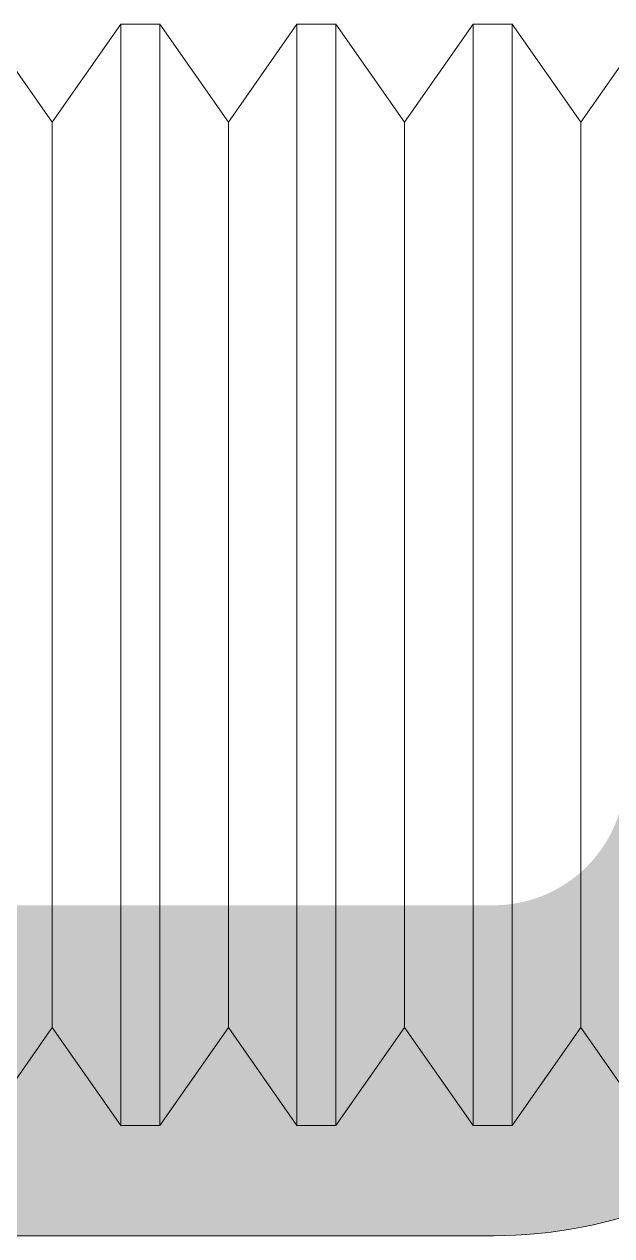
# Model space of a CAD drawing. Header units: millimetres. Extents: x 27500 to 33280, y -10980 to 420.
# Drawn here: x 28981.27 to 28983.94, y -6154.5 to -6149 of the extents above; entities that cross this region are included whole.
import ezdxf

# ---------------------------------------------------------------- set-up
doc = ezdxf.new("R2010")
doc.units = ezdxf.units.MM
doc.layers.add('CQEN_DETAIL', color=7, linetype='Continuous', lineweight=5, true_color=0x464d50)
doc.layers.add('CQEN_HARDWARE', color=7, linetype='Continuous', lineweight=5, true_color=0x848c8f)
doc.layers.add('LAYOUT_PARAMETERS', color=7, linetype='Continuous', plot=False)
doc.styles.add('LAYOUT_CONTACTOR_ARIAL', font='arial.ttf')
doc.styles.get("Standard").update_dxf_attribs({"font": 'arial.ttf'})

# ---------------------------------------------------------------- blocks, each defined once
blk = doc.blocks.new('SX_DYN_PLASTRON_KIT_G001')
at = {"layer": 'CQEN_DETAIL'}
for points in [[(-8.7467, 60.6), (-8.7486, 60.5529), (-8.7541, 60.5061), (-8.7633, 60.4599), (-8.7761, 60.4146), (-8.7924, 60.3704), (-8.8121, 60.3276), (-8.8351, 60.2865), (-8.8613, 60.2473), (-8.8905, 60.2103), (-8.9224, 60.1757), (-8.957, 60.1438), (-8.994, 60.1146), (-9.0332, 60.0884), (-9.0743, 60.0654), (-9.1171, 60.0457), (-9.1613, 60.0294), (-9.2066, 60.0166), (-9.2528, 60.0074), (-9.2996, 60.0018), (-9.3467, 60), (-9.3467, 58.5), (-9.1819, 58.5065), (-9.0182, 58.5259), (-8.8565, 58.558), (-8.6978, 58.6028), (-8.5431, 58.6599), (-8.3933, 58.7289), (-8.2495, 58.8095), (-8.1124, 58.9011), (-7.9829, 59.0031), (-7.8618, 59.1151), (-7.7499, 59.2362), (-7.6478, 59.3657), (-7.5562, 59.5028), (-7.4756, 59.6466), (-7.4066, 59.7964), (-7.3495, 59.9511), (-7.3047, 60.1098), (-7.2726, 60.2715), (-7.2532, 60.4352), (-7.2467, 60.6)], [(-9.3467, 60), (-15.2467, 60), (-15.2467, 58.5), (-9.3467, 58.5)]]:
    blk.add_hatch(color=256, dxfattribs=at).paths.add_polyline_path(points)
at = {"layer": 'CQEN_HARDWARE'}
for points in [[(-9.3467, 58.5), (-9.3467, 60), (-9.2996, 60.0018), (-9.2528, 60.0074), (-9.2066, 60.0166), (-9.1613, 60.0294), (-9.1171, 60.0457), (-9.0743, 60.0654), (-9.0332, 60.0884), (-8.994, 60.1146), (-8.957, 60.1438), (-8.9224, 60.1757), (-8.8905, 60.2103), (-8.8613, 60.2473), (-8.8351, 60.2865), (-8.8121, 60.3276), (-8.7924, 60.3704), (-8.7761, 60.4146), (-8.7633, 60.4599), (-8.7541, 60.5061), (-8.7486, 60.5529), (-8.7467, 60.6), (-7.2467, 60.6), (-7.2532, 60.4352), (-7.2726, 60.2715), (-7.3047, 60.1098), (-7.3495, 59.9511), (-7.4066, 59.7964), (-7.4756, 59.6466), (-7.5562, 59.5028), (-7.6478, 59.3657), (-7.7499, 59.2362), (-7.8618, 59.1151), (-7.9829, 59.0031), (-8.1124, 58.9011), (-8.2495, 58.8095), (-8.3933, 58.7289), (-8.5431, 58.6599), (-8.6978, 58.6028), (-8.8565, 58.558), (-9.0182, 58.5259), (-9.1819, 58.5065)], [(-9.3467, 58.5), (-15.2467, 58.5), (-15.2467, 60), (-9.3467, 60)]]:
    blk.add_hatch(color=256, dxfattribs=at).paths.add_polyline_path(points)
at = {"layer": 'CQEN_DETAIL'}
for p, q in [((-11.35, 63.555), (-11.6616, 64)), ((-11.35, 63.555), (-11.0384, 64)), ((-11.0384, 64), (-10.8616, 64)), ((-10.55, 63.555), (-10.8616, 64)), ((-10.55, 63.555), (-10.2384, 64)), ((-10.2384, 64), (-10.0616, 64)), ((-9.75, 63.555), (-10.0616, 64)), ((-9.75, 63.555), (-9.4384, 64)), ((-9.4384, 64), (-9.2616, 64)), ((-8.95, 63.555), (-9.2616, 64)), ((-8.95, 63.555), (-8.6384, 64)), ((-11.35, 59.445), (-11.6616, 59)), ((-11.35, 59.445), (-11.0384, 59)), ((-10.55, 59.445), (-10.8616, 59)), ((-10.55, 59.445), (-10.2384, 59)), ((-9.75, 59.445), (-10.0616, 59)), ((-9.75, 59.445), (-9.4384, 59)), ((-8.95, 59.445), (-9.2616, 59)), ((-8.95, 59.445), (-8.6384, 59)), ((-11.0384, 59), (-10.8616, 59)), ((-10.2384, 59), (-10.0616, 59)), ((-9.4384, 59), (-9.2616, 59)), ((-15.2467, 58.5), (-9.3467, 58.5))]:
    blk.add_line(p, q, dxfattribs=at)
for points in [[(-11.0384, 64), (-11.0384, 63.9972), (-11.0384, 63.9945), (-11.0384, 63.9917), (-11.0384, 63.989), (-11.0384, 63.9862), (-11.0384, 63.9819), (-11.0384, 63.9737), (-11.0384, 63.9655), (-11.0384, 63.9573), (-11.0384, 63.9491), (-11.0384, 63.9408), (-11.0384, 63.9296), (-11.0384, 63.916), (-11.0384, 63.9024), (-11.0384, 63.8888), (-11.0384, 63.8752), (-11.0384, 63.8616), (-11.0384, 63.8436), (-11.0384, 63.8248), (-11.0384, 63.8061), (-11.0384, 63.7873), (-11.0384, 63.7685), (-11.0384, 63.749), (-11.0384, 63.7253), (-11.0384, 63.7016), (-11.0384, 63.6778), (-11.0384, 63.6541), (-11.0384, 63.6304), (-11.0384, 63.6046), (-11.0384, 63.5763), (-11.0384, 63.5479), (-11.0384, 63.5195), (-11.0384, 63.4911), (-11.0384, 63.4627), (-11.0384, 63.4312), (-11.0384, 63.3985), (-11.0384, 63.3658), (-11.0384, 63.3332), (-11.0384, 63.3005), (-11.0384, 63.2678), (-11.0384, 63.2312), (-11.0384, 63.1946), (-11.0384, 63.158), (-11.0384, 63.1214), (-11.0384, 63.0849), (-11.0384, 63.0473), (-11.0384, 63.0073), (-11.0384, 62.9673), (-11.0384, 62.9273), (-11.0384, 62.8872), (-11.0384, 62.8472), (-11.0384, 62.8055), (-11.0384, 62.7626), (-11.0384, 62.7197), (-11.0384, 62.6767), (-11.0384, 62.6338), (-11.0384, 62.5908), (-11.0384, 62.5459), (-11.0384, 62.5005), (-11.0384, 62.4552), (-11.0384, 62.4099), (-11.0384, 62.3645), (-11.0384, 62.319), (-11.0384, 62.2718), (-11.0384, 62.2247), (-11.0384, 62.1775), (-11.0384, 62.1304), (-11.0384, 62.0832), (-11.0384, 62.0356), (-11.0384, 61.9872), (-11.0384, 61.9388), (-11.0384, 61.8905), (-11.0384, 61.8421), (-11.0384, 61.7937), (-11.0384, 61.7449), (-11.0384, 61.6959), (-11.0384, 61.647), (-11.0384, 61.598), (-11.0384, 61.549), (-11.0384, 61.5)], [(-10.8616, 64), (-10.8616, 63.9972), (-10.8616, 63.9945), (-10.8616, 63.9917), (-10.8616, 63.989), (-10.8616, 63.9862), (-10.8616, 63.9819), (-10.8616, 63.9737), (-10.8616, 63.9655), (-10.8616, 63.9573), (-10.8616, 63.9491), (-10.8616, 63.9408), (-10.8616, 63.9296), (-10.8616, 63.916), (-10.8616, 63.9024), (-10.8616, 63.8888), (-10.8616, 63.8752), (-10.8616, 63.8616), (-10.8616, 63.8436), (-10.8616, 63.8248), (-10.8616, 63.8061), (-10.8616, 63.7873), (-10.8616, 63.7685), (-10.8616, 63.749), (-10.8616, 63.7253), (-10.8616, 63.7016), (-10.8616, 63.6778), (-10.8616, 63.6541), (-10.8616, 63.6304), (-10.8616, 63.6046), (-10.8616, 63.5763), (-10.8616, 63.5479), (-10.8616, 63.5195), (-10.8616, 63.4911), (-10.8616, 63.4627), (-10.8616, 63.4312), (-10.8616, 63.3985), (-10.8616, 63.3658), (-10.8616, 63.3332), (-10.8616, 63.3005), (-10.8616, 63.2678), (-10.8616, 63.2312), (-10.8616, 63.1946), (-10.8616, 63.158), (-10.8616, 63.1214), (-10.8616, 63.0849), (-10.8616, 63.0473), (-10.8616, 63.0073), (-10.8616, 62.9673), (-10.8616, 62.9273), (-10.8616, 62.8872), (-10.8616, 62.8472), (-10.8616, 62.8055), (-10.8616, 62.7626), (-10.8616, 62.7197), (-10.8616, 62.6767), (-10.8616, 62.6338), (-10.8616, 62.5908), (-10.8616, 62.5459), (-10.8616, 62.5005), (-10.8616, 62.4552), (-10.8616, 62.4099), (-10.8616, 62.3645), (-10.8616, 62.319), (-10.8616, 62.2718), (-10.8616, 62.2247), (-10.8616, 62.1775), (-10.8616, 62.1304), (-10.8616, 62.0832), (-10.8616, 62.0356), (-10.8616, 61.9872), (-10.8616, 61.9388), (-10.8616, 61.8905), (-10.8616, 61.8421), (-10.8616, 61.7937), (-10.8616, 61.7449), (-10.8616, 61.6959), (-10.8616, 61.647), (-10.8616, 61.598), (-10.8616, 61.549), (-10.8616, 61.5)], [(-10.2384, 64), (-10.2384, 63.9972), (-10.2384, 63.9945), (-10.2384, 63.9917), (-10.2384, 63.989), (-10.2384, 63.9862), (-10.2384, 63.9819), (-10.2384, 63.9737), (-10.2384, 63.9655), (-10.2384, 63.9573), (-10.2384, 63.9491), (-10.2384, 63.9408), (-10.2384, 63.9296), (-10.2384, 63.916), (-10.2384, 63.9024), (-10.2384, 63.8888), (-10.2384, 63.8752), (-10.2384, 63.8616), (-10.2384, 63.8436), (-10.2384, 63.8248), (-10.2384, 63.8061), (-10.2384, 63.7873), (-10.2384, 63.7685), (-10.2384, 63.749), (-10.2384, 63.7253), (-10.2384, 63.7016), (-10.2384, 63.6778), (-10.2384, 63.6541), (-10.2384, 63.6304), (-10.2384, 63.6046), (-10.2384, 63.5763), (-10.2384, 63.5479), (-10.2384, 63.5195), (-10.2384, 63.4911), (-10.2384, 63.4627), (-10.2384, 63.4312), (-10.2384, 63.3985), (-10.2384, 63.3658), (-10.2384, 63.3332), (-10.2384, 63.3005), (-10.2384, 63.2678), (-10.2384, 63.2312), (-10.2384, 63.1946), (-10.2384, 63.158), (-10.2384, 63.1214), (-10.2384, 63.0849), (-10.2384, 63.0473), (-10.2384, 63.0073), (-10.2384, 62.9673), (-10.2384, 62.9273), (-10.2384, 62.8872), (-10.2384, 62.8472), (-10.2384, 62.8055), (-10.2384, 62.7626), (-10.2384, 62.7197), (-10.2384, 62.6767), (-10.2384, 62.6338), (-10.2384, 62.5908), (-10.2384, 62.5459), (-10.2384, 62.5005), (-10.2384, 62.4552), (-10.2384, 62.4099), (-10.2384, 62.3645), (-10.2384, 62.319), (-10.2384, 62.2718), (-10.2384, 62.2247), (-10.2384, 62.1775), (-10.2384, 62.1304), (-10.2384, 62.0832), (-10.2384, 62.0356), (-10.2384, 61.9872), (-10.2384, 61.9388), (-10.2384, 61.8905), (-10.2384, 61.8421), (-10.2384, 61.7937), (-10.2384, 61.7449), (-10.2384, 61.6959), (-10.2384, 61.647), (-10.2384, 61.598), (-10.2384, 61.549), (-10.2384, 61.5)], [(-10.0616, 64), (-10.0616, 63.9972), (-10.0616, 63.9945), (-10.0616, 63.9917), (-10.0616, 63.989), (-10.0616, 63.9862), (-10.0616, 63.9819), (-10.0616, 63.9737), (-10.0616, 63.9655), (-10.0616, 63.9573), (-10.0616, 63.9491), (-10.0616, 63.9408), (-10.0616, 63.9296), (-10.0616, 63.916), (-10.0616, 63.9024), (-10.0616, 63.8888), (-10.0616, 63.8752), (-10.0616, 63.8616), (-10.0616, 63.8436), (-10.0616, 63.8248), (-10.0616, 63.8061), (-10.0616, 63.7873), (-10.0616, 63.7685), (-10.0616, 63.749), (-10.0616, 63.7253), (-10.0616, 63.7016), (-10.0616, 63.6778), (-10.0616, 63.6541), (-10.0616, 63.6304), (-10.0616, 63.6046), (-10.0616, 63.5763), (-10.0616, 63.5479), (-10.0616, 63.5195), (-10.0616, 63.4911), (-10.0616, 63.4627), (-10.0616, 63.4312), (-10.0616, 63.3985), (-10.0616, 63.3658), (-10.0616, 63.3332), (-10.0616, 63.3005), (-10.0616, 63.2678), (-10.0616, 63.2312), (-10.0616, 63.1946), (-10.0616, 63.158), (-10.0616, 63.1214), (-10.0616, 63.0849), (-10.0616, 63.0473), (-10.0616, 63.0073), (-10.0616, 62.9673), (-10.0616, 62.9273), (-10.0616, 62.8872), (-10.0616, 62.8472), (-10.0616, 62.8055), (-10.0616, 62.7626), (-10.0616, 62.7197), (-10.0616, 62.6767), (-10.0616, 62.6338), (-10.0616, 62.5908), (-10.0616, 62.5459), (-10.0616, 62.5005), (-10.0616, 62.4552), (-10.0616, 62.4099), (-10.0616, 62.3645), (-10.0616, 62.319), (-10.0616, 62.2718), (-10.0616, 62.2247), (-10.0616, 62.1775), (-10.0616, 62.1304), (-10.0616, 62.0832), (-10.0616, 62.0356), (-10.0616, 61.9872), (-10.0616, 61.9388), (-10.0616, 61.8905), (-10.0616, 61.8421), (-10.0616, 61.7937), (-10.0616, 61.7449), (-10.0616, 61.6959), (-10.0616, 61.647), (-10.0616, 61.598), (-10.0616, 61.549), (-10.0616, 61.5)], [(-9.4384, 64), (-9.4384, 63.9972), (-9.4384, 63.9945), (-9.4384, 63.9917), (-9.4384, 63.989), (-9.4384, 63.9862), (-9.4384, 63.9819), (-9.4384, 63.9737), (-9.4384, 63.9655), (-9.4384, 63.9573), (-9.4384, 63.9491), (-9.4384, 63.9408), (-9.4384, 63.9296), (-9.4384, 63.916), (-9.4384, 63.9024), (-9.4384, 63.8888), (-9.4384, 63.8752), (-9.4384, 63.8616), (-9.4384, 63.8436), (-9.4384, 63.8248), (-9.4384, 63.8061), (-9.4384, 63.7873), (-9.4384, 63.7685), (-9.4384, 63.749), (-9.4384, 63.7253), (-9.4384, 63.7016), (-9.4384, 63.6778), (-9.4384, 63.6541), (-9.4384, 63.6304), (-9.4384, 63.6046), (-9.4384, 63.5763), (-9.4384, 63.5479), (-9.4384, 63.5195), (-9.4384, 63.4911), (-9.4384, 63.4627), (-9.4384, 63.4312), (-9.4384, 63.3985), (-9.4384, 63.3658), (-9.4384, 63.3332), (-9.4384, 63.3005), (-9.4384, 63.2678), (-9.4384, 63.2312), (-9.4384, 63.1946), (-9.4384, 63.158), (-9.4384, 63.1214), (-9.4384, 63.0849), (-9.4384, 63.0473), (-9.4384, 63.0073), (-9.4384, 62.9673), (-9.4384, 62.9273), (-9.4384, 62.8872), (-9.4384, 62.8472), (-9.4384, 62.8055), (-9.4384, 62.7626), (-9.4384, 62.7197), (-9.4384, 62.6767), (-9.4384, 62.6338), (-9.4384, 62.5908), (-9.4384, 62.5459), (-9.4384, 62.5005), (-9.4384, 62.4552), (-9.4384, 62.4099), (-9.4384, 62.3645), (-9.4384, 62.319), (-9.4384, 62.2718), (-9.4384, 62.2247), (-9.4384, 62.1775), (-9.4384, 62.1304), (-9.4384, 62.0832), (-9.4384, 62.0356), (-9.4384, 61.9872), (-9.4384, 61.9388), (-9.4384, 61.8905), (-9.4384, 61.8421), (-9.4384, 61.7937), (-9.4384, 61.7449), (-9.4384, 61.6959), (-9.4384, 61.647), (-9.4384, 61.598), (-9.4384, 61.549), (-9.4384, 61.5)], [(-9.2616, 64), (-9.2616, 63.9972), (-9.2616, 63.9945), (-9.2616, 63.9917), (-9.2616, 63.989), (-9.2616, 63.9862), (-9.2616, 63.9819), (-9.2616, 63.9737), (-9.2616, 63.9655), (-9.2616, 63.9573), (-9.2616, 63.9491), (-9.2616, 63.9408), (-9.2616, 63.9296), (-9.2616, 63.916), (-9.2616, 63.9024), (-9.2616, 63.8888), (-9.2616, 63.8752), (-9.2616, 63.8616), (-9.2616, 63.8436), (-9.2616, 63.8248), (-9.2616, 63.8061), (-9.2616, 63.7873), (-9.2616, 63.7685), (-9.2616, 63.749), (-9.2616, 63.7253), (-9.2616, 63.7016), (-9.2616, 63.6778), (-9.2616, 63.6541), (-9.2616, 63.6304), (-9.2616, 63.6046), (-9.2616, 63.5763), (-9.2616, 63.5479), (-9.2616, 63.5195), (-9.2616, 63.4911), (-9.2616, 63.4627), (-9.2616, 63.4312), (-9.2616, 63.3985), (-9.2616, 63.3658), (-9.2616, 63.3332), (-9.2616, 63.3005), (-9.2616, 63.2678), (-9.2616, 63.2312), (-9.2616, 63.1946), (-9.2616, 63.158), (-9.2616, 63.1214), (-9.2616, 63.0849), (-9.2616, 63.0473), (-9.2616, 63.0073), (-9.2616, 62.9673), (-9.2616, 62.9273), (-9.2616, 62.8872), (-9.2616, 62.8472), (-9.2616, 62.8055), (-9.2616, 62.7626), (-9.2616, 62.7197), (-9.2616, 62.6767), (-9.2616, 62.6338), (-9.2616, 62.5908), (-9.2616, 62.5459), (-9.2616, 62.5005), (-9.2616, 62.4552), (-9.2616, 62.4099), (-9.2616, 62.3645), (-9.2616, 62.319), (-9.2616, 62.2718), (-9.2616, 62.2247), (-9.2616, 62.1775), (-9.2616, 62.1304), (-9.2616, 62.0832), (-9.2616, 62.0356), (-9.2616, 61.9872), (-9.2616, 61.9388), (-9.2616, 61.8905), (-9.2616, 61.8421), (-9.2616, 61.7937), (-9.2616, 61.7449), (-9.2616, 61.6959), (-9.2616, 61.647), (-9.2616, 61.598), (-9.2616, 61.549), (-9.2616, 61.5)], [(-11.35, 63.555), (-11.35, 63.546), (-11.35, 63.537), (-11.35, 63.528), (-11.35, 63.5189), (-11.35, 63.5099), (-11.35, 63.4959), (-11.35, 63.4693), (-11.35, 63.4427), (-11.35, 63.4161), (-11.35, 63.3895), (-11.35, 63.3629), (-11.35, 63.327), (-11.35, 63.2842), (-11.35, 63.2413), (-11.35, 63.1985), (-11.35, 63.1556), (-11.35, 63.1128), (-11.35, 63.0579), (-11.35, 63.0009), (-11.35, 62.944), (-11.35, 62.887), (-11.35, 62.8301), (-11.35, 62.7715), (-11.35, 62.7033), (-11.35, 62.6352), (-11.35, 62.567), (-11.35, 62.4988), (-11.35, 62.4306), (-11.35, 62.3591), (-11.35, 62.283), (-11.35, 62.207), (-11.35, 62.131), (-11.35, 62.055), (-11.35, 61.979), (-11.35, 61.9001), (-11.35, 61.8201), (-11.35, 61.7401), (-11.35, 61.66), (-11.35, 61.58), (-11.35, 61.5), (-11.35, 61.42), (-11.35, 61.34), (-11.35, 61.2599), (-11.35, 61.1799), (-11.35, 61.0999), (-11.35, 61.021), (-11.35, 60.945), (-11.35, 60.869), (-11.35, 60.793), (-11.35, 60.717), (-11.35, 60.6409), (-11.35, 60.5694), (-11.35, 60.5012), (-11.35, 60.433), (-11.35, 60.3648), (-11.35, 60.2967), (-11.35, 60.2285), (-11.35, 60.1699), (-11.35, 60.113), (-11.35, 60.056), (-11.35, 59.9991), (-11.35, 59.9421), (-11.35, 59.8872), (-11.35, 59.8444), (-11.35, 59.8015), (-11.35, 59.7587), (-11.35, 59.7158), (-11.35, 59.673), (-11.35, 59.6371), (-11.35, 59.6105), (-11.35, 59.5839), (-11.35, 59.5573), (-11.35, 59.5307), (-11.35, 59.5041), (-11.35, 59.4901), (-11.35, 59.4811), (-11.35, 59.472), (-11.35, 59.463), (-11.35, 59.454), (-11.35, 59.445)], [(-10.55, 63.555), (-10.55, 63.546), (-10.55, 63.537), (-10.55, 63.528), (-10.55, 63.5189), (-10.55, 63.5099), (-10.55, 63.4959), (-10.55, 63.4693), (-10.55, 63.4427), (-10.55, 63.4161), (-10.55, 63.3895), (-10.55, 63.3629), (-10.55, 63.327), (-10.55, 63.2842), (-10.55, 63.2413), (-10.55, 63.1985), (-10.55, 63.1556), (-10.55, 63.1128), (-10.55, 63.0579), (-10.55, 63.0009), (-10.55, 62.944), (-10.55, 62.887), (-10.55, 62.8301), (-10.55, 62.7715), (-10.55, 62.7033), (-10.55, 62.6352), (-10.55, 62.567), (-10.55, 62.4988), (-10.55, 62.4306), (-10.55, 62.3591), (-10.55, 62.283), (-10.55, 62.207), (-10.55, 62.131), (-10.55, 62.055), (-10.55, 61.979), (-10.55, 61.9001), (-10.55, 61.8201), (-10.55, 61.7401), (-10.55, 61.66), (-10.55, 61.58), (-10.55, 61.5), (-10.55, 61.42), (-10.55, 61.34), (-10.55, 61.2599), (-10.55, 61.1799), (-10.55, 61.0999), (-10.55, 61.021), (-10.55, 60.945), (-10.55, 60.869), (-10.55, 60.793), (-10.55, 60.717), (-10.55, 60.6409), (-10.55, 60.5694), (-10.55, 60.5012), (-10.55, 60.433), (-10.55, 60.3648), (-10.55, 60.2967), (-10.55, 60.2285), (-10.55, 60.1699), (-10.55, 60.113), (-10.55, 60.056), (-10.55, 59.9991), (-10.55, 59.9421), (-10.55, 59.8872), (-10.55, 59.8444), (-10.55, 59.8015), (-10.55, 59.7587), (-10.55, 59.7158), (-10.55, 59.673), (-10.55, 59.6371), (-10.55, 59.6105), (-10.55, 59.5839), (-10.55, 59.5573), (-10.55, 59.5307), (-10.55, 59.5041), (-10.55, 59.4901), (-10.55, 59.4811), (-10.55, 59.472), (-10.55, 59.463), (-10.55, 59.454), (-10.55, 59.445)], [(-9.75, 63.555), (-9.75, 63.546), (-9.75, 63.537), (-9.75, 63.528), (-9.75, 63.5189), (-9.75, 63.5099), (-9.75, 63.4959), (-9.75, 63.4693), (-9.75, 63.4427), (-9.75, 63.4161), (-9.75, 63.3895), (-9.75, 63.3629), (-9.75, 63.327), (-9.75, 63.2842), (-9.75, 63.2413), (-9.75, 63.1985), (-9.75, 63.1556), (-9.75, 63.1128), (-9.75, 63.0579), (-9.75, 63.0009), (-9.75, 62.944), (-9.75, 62.887), (-9.75, 62.8301), (-9.75, 62.7715), (-9.75, 62.7033), (-9.75, 62.6352), (-9.75, 62.567), (-9.75, 62.4988), (-9.75, 62.4306), (-9.75, 62.3591), (-9.75, 62.283), (-9.75, 62.207), (-9.75, 62.131), (-9.75, 62.055), (-9.75, 61.979), (-9.75, 61.9001), (-9.75, 61.8201), (-9.75, 61.7401), (-9.75, 61.66), (-9.75, 61.58), (-9.75, 61.5), (-9.75, 61.42), (-9.75, 61.34), (-9.75, 61.2599), (-9.75, 61.1799), (-9.75, 61.0999), (-9.75, 61.021), (-9.75, 60.945), (-9.75, 60.869), (-9.75, 60.793), (-9.75, 60.717), (-9.75, 60.6409), (-9.75, 60.5694), (-9.75, 60.5012), (-9.75, 60.433), (-9.75, 60.3648), (-9.75, 60.2967), (-9.75, 60.2285), (-9.75, 60.1699), (-9.75, 60.113), (-9.75, 60.056), (-9.75, 59.9991), (-9.75, 59.9421), (-9.75, 59.8872), (-9.75, 59.8444), (-9.75, 59.8015), (-9.75, 59.7587), (-9.75, 59.7158), (-9.75, 59.673), (-9.75, 59.6371), (-9.75, 59.6105), (-9.75, 59.5839), (-9.75, 59.5573), (-9.75, 59.5307), (-9.75, 59.5041), (-9.75, 59.4901), (-9.75, 59.4811), (-9.75, 59.472), (-9.75, 59.463), (-9.75, 59.454), (-9.75, 59.445)], [(-8.95, 63.555), (-8.95, 63.546), (-8.95, 63.537), (-8.95, 63.528), (-8.95, 63.5189), (-8.95, 63.5099), (-8.95, 63.4959), (-8.95, 63.4693), (-8.95, 63.4427), (-8.95, 63.4161), (-8.95, 63.3895), (-8.95, 63.3629), (-8.95, 63.327), (-8.95, 63.2842), (-8.95, 63.2413), (-8.95, 63.1985), (-8.95, 63.1556), (-8.95, 63.1128), (-8.95, 63.0579), (-8.95, 63.0009), (-8.95, 62.944), (-8.95, 62.887), (-8.95, 62.8301), (-8.95, 62.7715), (-8.95, 62.7033), (-8.95, 62.6352), (-8.95, 62.567), (-8.95, 62.4988), (-8.95, 62.4306), (-8.95, 62.3591), (-8.95, 62.283), (-8.95, 62.207), (-8.95, 62.131), (-8.95, 62.055), (-8.95, 61.979), (-8.95, 61.9001), (-8.95, 61.8201), (-8.95, 61.7401), (-8.95, 61.66), (-8.95, 61.58), (-8.95, 61.5), (-8.95, 61.42), (-8.95, 61.34), (-8.95, 61.2599), (-8.95, 61.1799), (-8.95, 61.0999), (-8.95, 61.021), (-8.95, 60.945), (-8.95, 60.869), (-8.95, 60.793), (-8.95, 60.717), (-8.95, 60.6409), (-8.95, 60.5694), (-8.95, 60.5012), (-8.95, 60.433), (-8.95, 60.3648), (-8.95, 60.2967), (-8.95, 60.2285), (-8.95, 60.1699), (-8.95, 60.113), (-8.95, 60.056), (-8.95, 59.9991), (-8.95, 59.9421), (-8.95, 59.8872), (-8.95, 59.8444), (-8.95, 59.8015), (-8.95, 59.7587), (-8.95, 59.7158), (-8.95, 59.673), (-8.95, 59.6371), (-8.95, 59.6105), (-8.95, 59.5839), (-8.95, 59.5573), (-8.95, 59.5307), (-8.95, 59.5041), (-8.95, 59.4901), (-8.95, 59.4811), (-8.95, 59.472), (-8.95, 59.463), (-8.95, 59.454), (-8.95, 59.445)], [(-11.0384, 61.5), (-11.0384, 61.451), (-11.0384, 61.402), (-11.0384, 61.353), (-11.0384, 61.3041), (-11.0384, 61.2551), (-11.0384, 61.2063), (-11.0384, 61.1579), (-11.0384, 61.1095), (-11.0384, 61.0612), (-11.0384, 61.0128), (-11.0384, 60.9644), (-11.0384, 60.9168), (-11.0384, 60.8696), (-11.0384, 60.8225), (-11.0384, 60.7753), (-11.0384, 60.7282), (-11.0384, 60.681), (-11.0384, 60.6355), (-11.0384, 60.5901), (-11.0384, 60.5448), (-11.0384, 60.4995), (-11.0384, 60.4541), (-11.0384, 60.4092), (-11.0384, 60.3662), (-11.0384, 60.3233), (-11.0384, 60.2803), (-11.0384, 60.2374), (-11.0384, 60.1945), (-11.0384, 60.1528), (-11.0384, 60.1128), (-11.0384, 60.0727), (-11.0384, 60.0327), (-11.0384, 59.9927), (-11.0384, 59.9527), (-11.0384, 59.9151), (-11.0384, 59.8786), (-11.0384, 59.842), (-11.0384, 59.8054), (-11.0384, 59.7688), (-11.0384, 59.7322), (-11.0384, 59.6995), (-11.0384, 59.6668), (-11.0384, 59.6342), (-11.0384, 59.6015), (-11.0384, 59.5688), (-11.0384, 59.5373), (-11.0384, 59.5089), (-11.0384, 59.4805), (-11.0384, 59.4521), (-11.0384, 59.4237), (-11.0384, 59.3954), (-11.0384, 59.3696), (-11.0384, 59.3459), (-11.0384, 59.3222), (-11.0384, 59.2984), (-11.0384, 59.2747), (-11.0384, 59.251), (-11.0384, 59.2315), (-11.0384, 59.2127), (-11.0384, 59.1939), (-11.0384, 59.1752), (-11.0384, 59.1564), (-11.0384, 59.1384), (-11.0384, 59.1248), (-11.0384, 59.1112), (-11.0384, 59.0976), (-11.0384, 59.084), (-11.0384, 59.0704), (-11.0384, 59.0592), (-11.0384, 59.0509), (-11.0384, 59.0427), (-11.0384, 59.0345), (-11.0384, 59.0263), (-11.0384, 59.0181), (-11.0384, 59.0138), (-11.0384, 59.011), (-11.0384, 59.0083), (-11.0384, 59.0055), (-11.0384, 59.0028), (-11.0384, 59)], [(-10.8616, 61.5), (-10.8616, 61.451), (-10.8616, 61.402), (-10.8616, 61.353), (-10.8616, 61.3041), (-10.8616, 61.2551), (-10.8616, 61.2063), (-10.8616, 61.1579), (-10.8616, 61.1095), (-10.8616, 61.0612), (-10.8616, 61.0128), (-10.8616, 60.9644), (-10.8616, 60.9168), (-10.8616, 60.8696), (-10.8616, 60.8225), (-10.8616, 60.7753), (-10.8616, 60.7282), (-10.8616, 60.681), (-10.8616, 60.6355), (-10.8616, 60.5901), (-10.8616, 60.5448), (-10.8616, 60.4995), (-10.8616, 60.4541), (-10.8616, 60.4092), (-10.8616, 60.3662), (-10.8616, 60.3233), (-10.8616, 60.2803), (-10.8616, 60.2374), (-10.8616, 60.1945), (-10.8616, 60.1528), (-10.8616, 60.1128), (-10.8616, 60.0727), (-10.8616, 60.0327), (-10.8616, 59.9927), (-10.8616, 59.9527), (-10.8616, 59.9151), (-10.8616, 59.8786), (-10.8616, 59.842), (-10.8616, 59.8054), (-10.8616, 59.7688), (-10.8616, 59.7322), (-10.8616, 59.6995), (-10.8616, 59.6668), (-10.8616, 59.6342), (-10.8616, 59.6015), (-10.8616, 59.5688), (-10.8616, 59.5373), (-10.8616, 59.5089), (-10.8616, 59.4805), (-10.8616, 59.4521), (-10.8616, 59.4237), (-10.8616, 59.3954), (-10.8616, 59.3696), (-10.8616, 59.3459), (-10.8616, 59.3222), (-10.8616, 59.2984), (-10.8616, 59.2747), (-10.8616, 59.251), (-10.8616, 59.2315), (-10.8616, 59.2127), (-10.8616, 59.1939), (-10.8616, 59.1752), (-10.8616, 59.1564), (-10.8616, 59.1384), (-10.8616, 59.1248), (-10.8616, 59.1112), (-10.8616, 59.0976), (-10.8616, 59.084), (-10.8616, 59.0704), (-10.8616, 59.0592), (-10.8616, 59.0509), (-10.8616, 59.0427), (-10.8616, 59.0345), (-10.8616, 59.0263), (-10.8616, 59.0181), (-10.8616, 59.0138), (-10.8616, 59.011), (-10.8616, 59.0083), (-10.8616, 59.0055), (-10.8616, 59.0028), (-10.8616, 59)], [(-10.2384, 61.5), (-10.2384, 61.451), (-10.2384, 61.402), (-10.2384, 61.353), (-10.2384, 61.3041), (-10.2384, 61.2551), (-10.2384, 61.2063), (-10.2384, 61.1579), (-10.2384, 61.1095), (-10.2384, 61.0612), (-10.2384, 61.0128), (-10.2384, 60.9644), (-10.2384, 60.9168), (-10.2384, 60.8696), (-10.2384, 60.8225), (-10.2384, 60.7753), (-10.2384, 60.7282), (-10.2384, 60.681), (-10.2384, 60.6355), (-10.2384, 60.5901), (-10.2384, 60.5448), (-10.2384, 60.4995), (-10.2384, 60.4541), (-10.2384, 60.4092), (-10.2384, 60.3662), (-10.2384, 60.3233), (-10.2384, 60.2803), (-10.2384, 60.2374), (-10.2384, 60.1945), (-10.2384, 60.1528), (-10.2384, 60.1128), (-10.2384, 60.0727), (-10.2384, 60.0327), (-10.2384, 59.9927), (-10.2384, 59.9527), (-10.2384, 59.9151), (-10.2384, 59.8786), (-10.2384, 59.842), (-10.2384, 59.8054), (-10.2384, 59.7688), (-10.2384, 59.7322), (-10.2384, 59.6995), (-10.2384, 59.6668), (-10.2384, 59.6342), (-10.2384, 59.6015), (-10.2384, 59.5688), (-10.2384, 59.5373), (-10.2384, 59.5089), (-10.2384, 59.4805), (-10.2384, 59.4521), (-10.2384, 59.4237), (-10.2384, 59.3954), (-10.2384, 59.3696), (-10.2384, 59.3459), (-10.2384, 59.3222), (-10.2384, 59.2984), (-10.2384, 59.2747), (-10.2384, 59.251), (-10.2384, 59.2315), (-10.2384, 59.2127), (-10.2384, 59.1939), (-10.2384, 59.1752), (-10.2384, 59.1564), (-10.2384, 59.1384), (-10.2384, 59.1248), (-10.2384, 59.1112), (-10.2384, 59.0976), (-10.2384, 59.084), (-10.2384, 59.0704), (-10.2384, 59.0592), (-10.2384, 59.0509), (-10.2384, 59.0427), (-10.2384, 59.0345), (-10.2384, 59.0263), (-10.2384, 59.0181), (-10.2384, 59.0138), (-10.2384, 59.011), (-10.2384, 59.0083), (-10.2384, 59.0055), (-10.2384, 59.0028), (-10.2384, 59)], [(-10.0616, 61.5), (-10.0616, 61.451), (-10.0616, 61.402), (-10.0616, 61.353), (-10.0616, 61.3041), (-10.0616, 61.2551), (-10.0616, 61.2063), (-10.0616, 61.1579), (-10.0616, 61.1095), (-10.0616, 61.0612), (-10.0616, 61.0128), (-10.0616, 60.9644), (-10.0616, 60.9168), (-10.0616, 60.8696), (-10.0616, 60.8225), (-10.0616, 60.7753), (-10.0616, 60.7282), (-10.0616, 60.681), (-10.0616, 60.6355), (-10.0616, 60.5901), (-10.0616, 60.5448), (-10.0616, 60.4995), (-10.0616, 60.4541), (-10.0616, 60.4092), (-10.0616, 60.3662), (-10.0616, 60.3233), (-10.0616, 60.2803), (-10.0616, 60.2374), (-10.0616, 60.1945), (-10.0616, 60.1528), (-10.0616, 60.1128), (-10.0616, 60.0727), (-10.0616, 60.0327), (-10.0616, 59.9927), (-10.0616, 59.9527), (-10.0616, 59.9151), (-10.0616, 59.8786), (-10.0616, 59.842), (-10.0616, 59.8054), (-10.0616, 59.7688), (-10.0616, 59.7322), (-10.0616, 59.6995), (-10.0616, 59.6668), (-10.0616, 59.6342), (-10.0616, 59.6015), (-10.0616, 59.5688), (-10.0616, 59.5373), (-10.0616, 59.5089), (-10.0616, 59.4805), (-10.0616, 59.4521), (-10.0616, 59.4237), (-10.0616, 59.3954), (-10.0616, 59.3696), (-10.0616, 59.3459), (-10.0616, 59.3222), (-10.0616, 59.2984), (-10.0616, 59.2747), (-10.0616, 59.251), (-10.0616, 59.2315), (-10.0616, 59.2127), (-10.0616, 59.1939), (-10.0616, 59.1752), (-10.0616, 59.1564), (-10.0616, 59.1384), (-10.0616, 59.1248), (-10.0616, 59.1112), (-10.0616, 59.0976), (-10.0616, 59.084), (-10.0616, 59.0704), (-10.0616, 59.0592), (-10.0616, 59.0509), (-10.0616, 59.0427), (-10.0616, 59.0345), (-10.0616, 59.0263), (-10.0616, 59.0181), (-10.0616, 59.0138), (-10.0616, 59.011), (-10.0616, 59.0083), (-10.0616, 59.0055), (-10.0616, 59.0028), (-10.0616, 59)], [(-9.4384, 61.5), (-9.4384, 61.451), (-9.4384, 61.402), (-9.4384, 61.353), (-9.4384, 61.3041), (-9.4384, 61.2551), (-9.4384, 61.2063), (-9.4384, 61.1579), (-9.4384, 61.1095), (-9.4384, 61.0612), (-9.4384, 61.0128), (-9.4384, 60.9644), (-9.4384, 60.9168), (-9.4384, 60.8696), (-9.4384, 60.8225), (-9.4384, 60.7753), (-9.4384, 60.7282), (-9.4384, 60.681), (-9.4384, 60.6355), (-9.4384, 60.5901), (-9.4384, 60.5448), (-9.4384, 60.4995), (-9.4384, 60.4541), (-9.4384, 60.4092), (-9.4384, 60.3662), (-9.4384, 60.3233), (-9.4384, 60.2803), (-9.4384, 60.2374), (-9.4384, 60.1945), (-9.4384, 60.1528), (-9.4384, 60.1128), (-9.4384, 60.0727), (-9.4384, 60.0327), (-9.4384, 59.9927), (-9.4384, 59.9527), (-9.4384, 59.9151), (-9.4384, 59.8786), (-9.4384, 59.842), (-9.4384, 59.8054), (-9.4384, 59.7688), (-9.4384, 59.7322), (-9.4384, 59.6995), (-9.4384, 59.6668), (-9.4384, 59.6342), (-9.4384, 59.6015), (-9.4384, 59.5688), (-9.4384, 59.5373), (-9.4384, 59.5089), (-9.4384, 59.4805), (-9.4384, 59.4521), (-9.4384, 59.4237), (-9.4384, 59.3954), (-9.4384, 59.3696), (-9.4384, 59.3459), (-9.4384, 59.3222), (-9.4384, 59.2984), (-9.4384, 59.2747), (-9.4384, 59.251), (-9.4384, 59.2315), (-9.4384, 59.2127), (-9.4384, 59.1939), (-9.4384, 59.1752), (-9.4384, 59.1564), (-9.4384, 59.1384), (-9.4384, 59.1248), (-9.4384, 59.1112), (-9.4384, 59.0976), (-9.4384, 59.084), (-9.4384, 59.0704), (-9.4384, 59.0592), (-9.4384, 59.0509), (-9.4384, 59.0427), (-9.4384, 59.0345), (-9.4384, 59.0263), (-9.4384, 59.0181), (-9.4384, 59.0138), (-9.4384, 59.011), (-9.4384, 59.0083), (-9.4384, 59.0055), (-9.4384, 59.0028), (-9.4384, 59)], [(-9.2616, 61.5), (-9.2616, 61.451), (-9.2616, 61.402), (-9.2616, 61.353), (-9.2616, 61.3041), (-9.2616, 61.2551), (-9.2616, 61.2063), (-9.2616, 61.1579), (-9.2616, 61.1095), (-9.2616, 61.0612), (-9.2616, 61.0128), (-9.2616, 60.9644), (-9.2616, 60.9168), (-9.2616, 60.8696), (-9.2616, 60.8225), (-9.2616, 60.7753), (-9.2616, 60.7282), (-9.2616, 60.681), (-9.2616, 60.6355), (-9.2616, 60.5901), (-9.2616, 60.5448), (-9.2616, 60.4995), (-9.2616, 60.4541), (-9.2616, 60.4092), (-9.2616, 60.3662), (-9.2616, 60.3233), (-9.2616, 60.2803), (-9.2616, 60.2374), (-9.2616, 60.1945), (-9.2616, 60.1528), (-9.2616, 60.1128), (-9.2616, 60.0727), (-9.2616, 60.0327), (-9.2616, 59.9927), (-9.2616, 59.9527), (-9.2616, 59.9151), (-9.2616, 59.8786), (-9.2616, 59.842), (-9.2616, 59.8054), (-9.2616, 59.7688), (-9.2616, 59.7322), (-9.2616, 59.6995), (-9.2616, 59.6668), (-9.2616, 59.6342), (-9.2616, 59.6015), (-9.2616, 59.5688), (-9.2616, 59.5373), (-9.2616, 59.5089), (-9.2616, 59.4805), (-9.2616, 59.4521), (-9.2616, 59.4237), (-9.2616, 59.3954), (-9.2616, 59.3696), (-9.2616, 59.3459), (-9.2616, 59.3222), (-9.2616, 59.2984), (-9.2616, 59.2747), (-9.2616, 59.251), (-9.2616, 59.2315), (-9.2616, 59.2127), (-9.2616, 59.1939), (-9.2616, 59.1752), (-9.2616, 59.1564), (-9.2616, 59.1384), (-9.2616, 59.1248), (-9.2616, 59.1112), (-9.2616, 59.0976), (-9.2616, 59.084), (-9.2616, 59.0704), (-9.2616, 59.0592), (-9.2616, 59.0509), (-9.2616, 59.0427), (-9.2616, 59.0345), (-9.2616, 59.0263), (-9.2616, 59.0181), (-9.2616, 59.0138), (-9.2616, 59.011), (-9.2616, 59.0083), (-9.2616, 59.0055), (-9.2616, 59.0028), (-9.2616, 59)]]:
    blk.add_lwpolyline(points, dxfattribs=at)
blk.add_arc((-9.3467, 60.6), 2.1, 270, 313.7044, dxfattribs=at)
blk = doc.blocks.new('*U497')
blk.add_blockref('SX_DYN_PLASTRON_KIT_G001', (0, 0))
at = {"flags": 1}
for tag in ['WIDTH_MM', 'SOURCE_BLOCK', 'MODEL', 'HEIGHT_MM']:
    blk.add_attdef(tag, (0, 0), '', height=1, dxfattribs=at)
at = {"layer": 'LAYOUT_PARAMETERS', "style": 'LAYOUT_CONTACTOR_ARIAL', "flags": 1}
for tag in ['ARTICLE', 'APERTURE_HEIGHT_MM', 'SOURCE', 'CABINET_SECTION_WIDTH_MM', 'ROW_PITCH_MM', 'PLASTRON_WIDTH_MM', 'PLASTRON_HEIGHT_MM', 'ROWS', 'NOTE', 'MODULES_PER_ROW', 'APERTURE_WIDTH_MM', 'VIEW']:
    blk.add_attdef(tag, (0, 0), '', height=1.7, dxfattribs=at)

msp = doc.modelspace()

# ---------------------------------------------------------------- block references
msp.add_blockref('*U497', (28992.75, -6213))

doc.saveas('drawing.dxf')
